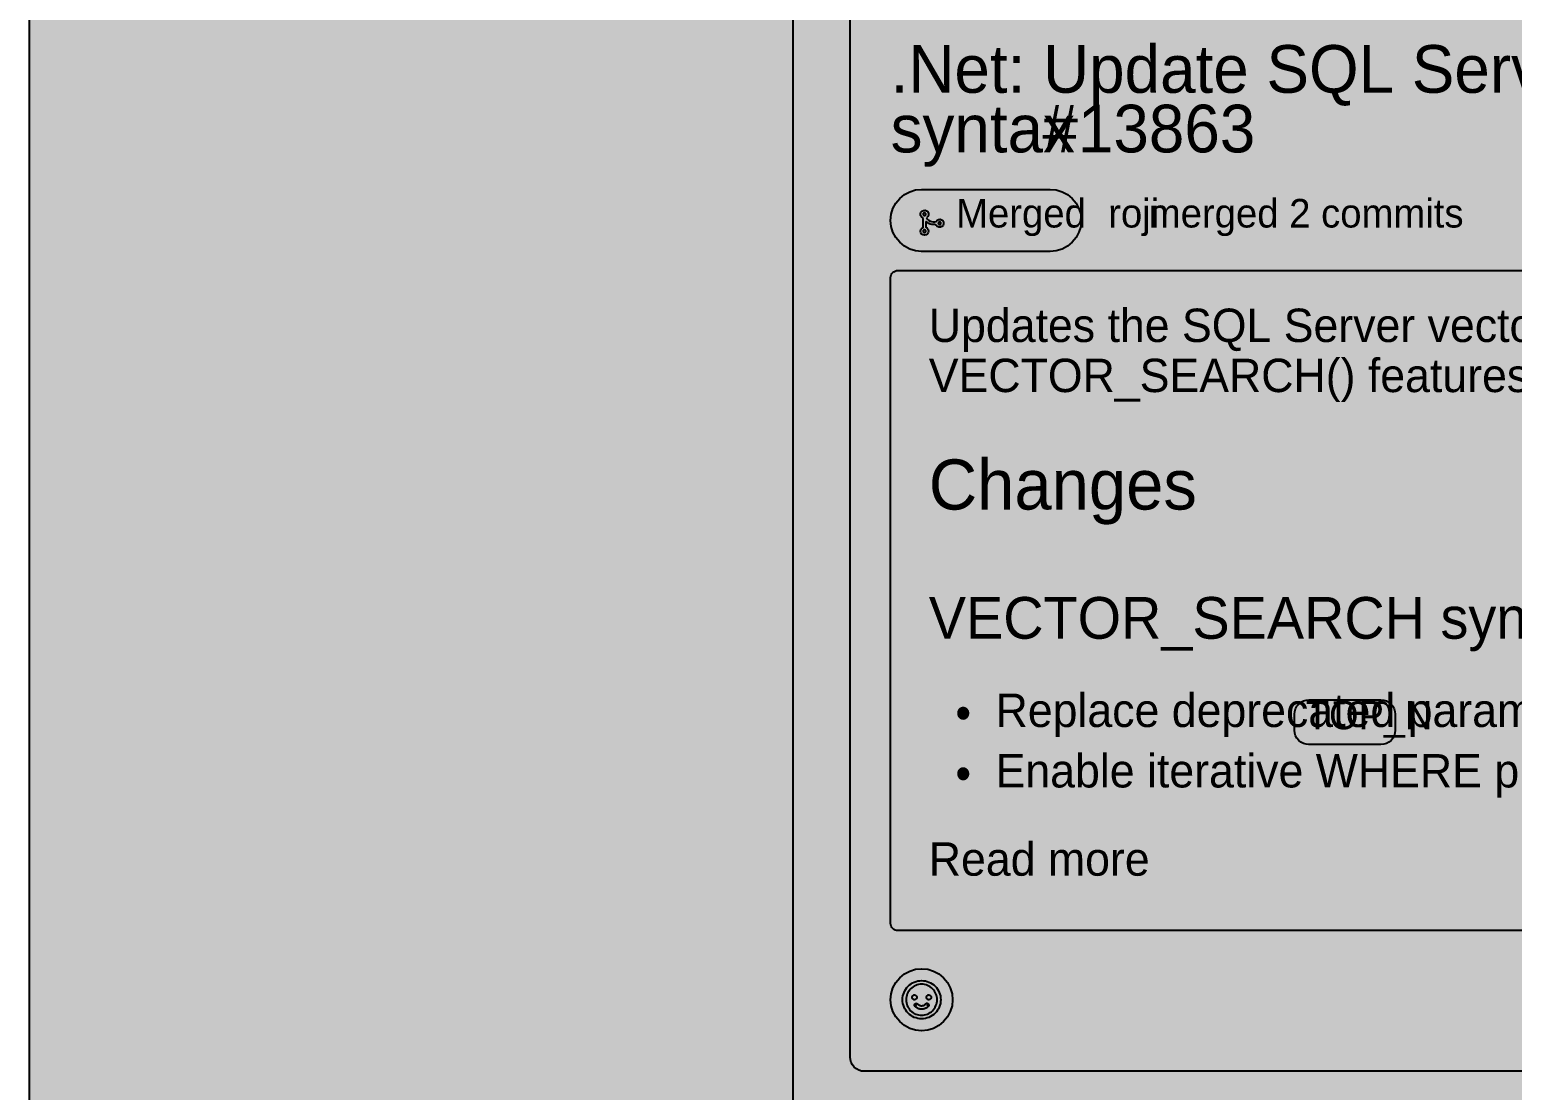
# Model space of a CAD drawing. Extents: x 0 to 2255, y 0 to 8703.
# Drawn here: x 0 to 622, y 7804 to 8249 of the extents above; entities that cross this region are included whole.
import ezdxf

# ---------------------------------------------------------------- set-up
doc = ezdxf.new("R2010")
doc.units = 0

msp = doc.modelspace()

# ---------------------------------------------------------------- hatches: boundary and pattern name
at = {"true_color": 0x0d1117}
for points in [[(0, 8703), (1280, 8703), (1280, 0.44), (0, 0.44)], [(0, 8639), (1280, 8639), (1280, 0.44), (0, 0.44)], [(0, 8639), (320, 8639), (320, 0.44), (0, 0.44)], [(350, 8319), (998.03, 8319), (998.03, 8319), (999.2, 8318.88), (1000.33, 8318.54), (1001.36, 8317.99), (1002.27, 8317.24), (1003.02, 8316.33), (1003.57, 8315.3), (1003.92, 8314.17), (1004.03, 8313), (1004.03, 7818.22), (1004.03, 7818.22), (1003.92, 7817.05), (1003.57, 7815.92), (1003.02, 7814.89), (1002.27, 7813.98), (1001.36, 7813.23), (1000.33, 7812.68), (999.2, 7812.33), (998.03, 7812.22), (350, 7812.22), (350, 7812.22), (348.83, 7812.33), (347.7, 7812.68), (346.67, 7813.23), (345.76, 7813.98), (345.01, 7814.89), (344.46, 7815.92), (344.12, 7817.05), (344, 7818.22), (344, 8313), (344, 8313), (344.12, 8314.17), (344.46, 8315.3), (345.01, 8316.33), (345.76, 8317.24), (346.67, 8317.99), (347.7, 8318.54), (348.83, 8318.88), (350, 8319)]]:
    msp.add_hatch(color=256, dxfattribs=at).paths.add_polyline_path(points, flags=0)
at = {"true_color": 0x010409}
msp.add_hatch(color=256, dxfattribs=at).paths.add_polyline_path([(0, 8639), (1280, 8639), (1280, 0.44), (0, 0.44)], flags=0)
at = {"true_color": 0x8957e5}
msp.add_hatch(color=256, dxfattribs=at).paths.add_polyline_path([(374, 8182), (427.94, 8182), (427.94, 8182), (430.47, 8181.75), (432.91, 8181.01), (435.16, 8179.81), (437.13, 8178.19), (438.75, 8176.22), (439.95, 8173.97), (440.69, 8171.54), (440.94, 8169), (440.94, 8169), (440.94, 8169), (440.69, 8166.46), (439.95, 8164.03), (438.75, 8161.78), (437.13, 8159.81), (435.16, 8158.19), (432.91, 8156.99), (430.47, 8156.25), (427.94, 8156), (374, 8156), (374, 8156), (371.46, 8156.25), (369.03, 8156.99), (366.78, 8158.19), (364.81, 8159.81), (363.19, 8161.78), (361.99, 8164.03), (361.25, 8166.46), (361, 8169), (361, 8169), (361, 8169), (361.25, 8171.54), (361.99, 8173.97), (363.19, 8176.22), (364.81, 8178.19), (366.78, 8179.81), (369.03, 8181.01), (371.46, 8181.75), (374, 8182)], flags=0)
at = {"true_color": 0xffffff}
h = msp.add_hatch(color=256, dxfattribs=at)
h.paths.add_polyline_path([(376.09, 8170.13), (376.46, 8169.56), (376.94, 8169.08), (377.51, 8168.71), (378.15, 8168.47), (378.83, 8168.38), (379.51, 8168.38), (380.06, 8168.58), (380.48, 8169.11), (381.08, 8169.43), (381.76, 8169.49), (382.4, 8169.28), (382.91, 8168.83), (383.2, 8168.21), (383.23, 8167.53), (382.98, 8166.9), (382.51, 8166.41), (381.88, 8166.15), (381.2, 8166.16), (380.58, 8166.44), (380.12, 8166.93), (379.64, 8167.25), (378.95, 8167.25), (378.27, 8167.3), (377.61, 8167.46), (376.98, 8167.72), (376.4, 8168.08), (375.88, 8168.52), (375.75, 8168.16), (375.75, 8167.48), (375.75, 8166.79), (375.75, 8166.11), (376.27, 8165.73), (376.69, 8165.2), (376.87, 8164.54), (376.78, 8163.87), (376.43, 8163.29), (375.87, 8162.9), (375.21, 8162.75), (374.54, 8162.88), (373.98, 8163.26), (373.61, 8163.83), (373.5, 8164.5), (373.66, 8165.16), (374.07, 8165.7), (374.62, 8166.06), (374.62, 8166.75), (374.62, 8167.43), (374.62, 8168.11), (374.62, 8168.8), (374.62, 8169.48), (374.45, 8170.05), (373.91, 8170.46), (373.58, 8171.05), (373.51, 8171.73), (373.71, 8172.38), (374.15, 8172.89), (374.76, 8173.19), (375.44, 8173.23), (376.08, 8173), (376.57, 8172.53), (376.84, 8171.91), (376.84, 8171.23), (376.58, 8170.6), (376.09, 8170.13)], flags=0)
h.paths.add_polyline_path([(375.19, 8163.88), (375.24, 8163.88), (375.3, 8163.89), (375.35, 8163.9), (375.4, 8163.92), (375.45, 8163.94), (375.5, 8163.97), (375.54, 8164), (375.59, 8164.04), (375.62, 8164.08), (375.66, 8164.13), (375.68, 8164.17), (375.71, 8164.22), (375.73, 8164.27), (375.74, 8164.33), (375.75, 8164.38), (375.75, 8164.44), (375.75, 8164.49), (375.74, 8164.55), (375.73, 8164.6), (375.71, 8164.65), (375.68, 8164.7), (375.66, 8164.75), (375.62, 8164.79), (375.59, 8164.84), (375.54, 8164.87), (375.5, 8164.91), (375.45, 8164.93), (375.4, 8164.96), (375.35, 8164.98), (375.3, 8164.99), (375.24, 8165), (375.19, 8165), (375.13, 8165), (375.08, 8164.99), (375.02, 8164.98), (374.97, 8164.96), (374.92, 8164.93), (374.88, 8164.91), (374.83, 8164.87), (374.79, 8164.84), (374.75, 8164.79), (374.72, 8164.75), (374.69, 8164.7), (374.67, 8164.65), (374.65, 8164.6), (374.64, 8164.55), (374.63, 8164.49), (374.62, 8164.44), (374.63, 8164.38), (374.64, 8164.33), (374.65, 8164.27), (374.67, 8164.22), (374.69, 8164.17), (374.72, 8164.13), (374.75, 8164.08), (374.79, 8164.04), (374.83, 8164), (374.88, 8163.97), (374.92, 8163.94), (374.97, 8163.92), (375.02, 8163.9), (375.08, 8163.89), (375.13, 8163.88), (375.19, 8163.88)], flags=0)
h.paths.add_polyline_path([(381.56, 8167.25), (381.62, 8167.25), (381.67, 8167.26), (381.73, 8167.27), (381.78, 8167.29), (381.83, 8167.32), (381.87, 8167.34), (381.92, 8167.38), (381.96, 8167.41), (382, 8167.46), (382.03, 8167.5), (382.06, 8167.55), (382.08, 8167.6), (382.1, 8167.65), (382.11, 8167.7), (382.12, 8167.76), (382.12, 8167.81), (382.12, 8167.87), (382.11, 8167.92), (382.1, 8167.98), (382.08, 8168.03), (382.06, 8168.08), (382.03, 8168.12), (382, 8168.17), (381.96, 8168.21), (381.92, 8168.25), (381.87, 8168.28), (381.83, 8168.31), (381.78, 8168.33), (381.73, 8168.35), (381.67, 8168.36), (381.62, 8168.37), (381.56, 8168.38), (381.51, 8168.37), (381.45, 8168.36), (381.4, 8168.35), (381.35, 8168.33), (381.3, 8168.31), (381.25, 8168.28), (381.21, 8168.25), (381.16, 8168.21), (381.13, 8168.17), (381.09, 8168.12), (381.07, 8168.08), (381.04, 8168.03), (381.02, 8167.98), (381.01, 8167.92), (381, 8167.87), (381, 8167.81), (381, 8167.76), (381.01, 8167.7), (381.02, 8167.65), (381.04, 8167.6), (381.07, 8167.55), (381.09, 8167.5), (381.13, 8167.46), (381.16, 8167.41), (381.21, 8167.38), (381.25, 8167.34), (381.3, 8167.32), (381.35, 8167.29), (381.4, 8167.27), (381.45, 8167.26), (381.51, 8167.25), (381.56, 8167.25)], flags=0)
h.paths.add_polyline_path([(375.75, 8171.56), (375.75, 8171.62), (375.74, 8171.67), (375.73, 8171.73), (375.71, 8171.78), (375.68, 8171.83), (375.65, 8171.87), (375.62, 8171.92), (375.58, 8171.96), (375.54, 8172), (375.5, 8172.03), (375.45, 8172.06), (375.4, 8172.08), (375.35, 8172.1), (375.3, 8172.11), (375.24, 8172.12), (375.19, 8172.12), (375.13, 8172.12), (375.08, 8172.11), (375.02, 8172.1), (374.97, 8172.08), (374.92, 8172.06), (374.87, 8172.03), (374.83, 8171.99), (374.79, 8171.96), (374.75, 8171.92), (374.72, 8171.87), (374.69, 8171.82), (374.67, 8171.77), (374.65, 8171.72), (374.64, 8171.67), (374.63, 8171.61), (374.62, 8171.56), (374.63, 8171.5), (374.64, 8171.45), (374.65, 8171.4), (374.67, 8171.34), (374.69, 8171.29), (374.72, 8171.25), (374.75, 8171.2), (374.79, 8171.16), (374.83, 8171.12), (374.88, 8171.09), (374.92, 8171.06), (374.97, 8171.04), (375.03, 8171.02), (375.08, 8171.01), (375.13, 8171), (375.19, 8171), (375.24, 8171), (375.3, 8171.01), (375.35, 8171.02), (375.4, 8171.04), (375.45, 8171.07), (375.5, 8171.09), (375.55, 8171.13), (375.59, 8171.16), (375.62, 8171.21), (375.66, 8171.25), (375.68, 8171.3), (375.71, 8171.35), (375.73, 8171.4), (375.74, 8171.45), (375.75, 8171.51), (375.75, 8171.56)], flags=0)
at = {"true_color": 0x151b23}
for points in [[(364, 8148), (984.03, 8148), (984.03, 8148), (984.62, 8147.94), (985.18, 8147.77), (985.7, 8147.49), (986.15, 8147.12), (986.53, 8146.67), (986.8, 8146.15), (986.97, 8145.59), (987.03, 8145), (987.03, 7874.22), (987.03, 7874.22), (986.97, 7873.63), (986.8, 7873.07), (986.53, 7872.55), (986.15, 7872.1), (985.7, 7871.72), (985.18, 7871.45), (984.62, 7871.28), (984.03, 7871.22), (364, 7871.22), (364, 7871.22), (363.41, 7871.28), (362.85, 7871.45), (362.33, 7871.72), (361.88, 7872.1), (361.51, 7872.55), (361.23, 7873.07), (361.06, 7873.63), (361, 7874.22), (361, 8145), (361, 8145), (361.06, 8145.59), (361.23, 8146.15), (361.51, 8146.67), (361.88, 8147.12), (362.33, 8147.49), (362.85, 8147.77), (363.41, 8147.94), (364, 8148)], [(374, 7855.22), (374, 7855.22), (374, 7855.22), (376.54, 7854.97), (378.97, 7854.23), (381.22, 7853.03), (383.19, 7851.41), (384.81, 7849.44), (386.01, 7847.19), (386.75, 7844.75), (387, 7842.22), (387, 7842.22), (387, 7842.22), (386.75, 7839.68), (386.01, 7837.24), (384.81, 7835), (383.19, 7833.03), (381.22, 7831.41), (378.97, 7830.21), (376.54, 7829.47), (374, 7829.22), (374, 7829.22), (374, 7829.22), (371.46, 7829.47), (369.03, 7830.21), (366.78, 7831.41), (364.81, 7833.03), (363.19, 7835), (361.99, 7837.24), (361.25, 7839.68), (361, 7842.22), (361, 7842.22), (361, 7842.22), (361.25, 7844.75), (361.99, 7847.19), (363.19, 7849.44), (364.81, 7851.41), (366.78, 7853.03), (369.03, 7854.23), (371.46, 7854.97), (374, 7855.22)]]:
    msp.add_hatch(color=256, dxfattribs=at).paths.add_polyline_path(points, flags=0)
at = {"true_color": 0x656c76}
msp.add_hatch(color=256, dxfattribs=at).paths.add_polyline_path([(536.38, 7967.95), (566.59, 7967.95), (566.59, 7967.95), (567.76, 7967.84), (568.89, 7967.5), (569.93, 7966.94), (570.84, 7966.2), (571.58, 7965.29), (572.14, 7964.25), (572.48, 7963.12), (572.59, 7961.95), (572.59, 7955.2), (572.59, 7955.2), (572.48, 7954.03), (572.14, 7952.91), (571.58, 7951.87), (570.84, 7950.96), (569.93, 7950.21), (568.89, 7949.66), (567.76, 7949.32), (566.59, 7949.2), (536.38, 7949.2), (536.38, 7949.2), (535.2, 7949.32), (534.08, 7949.66), (533.04, 7950.21), (532.13, 7950.96), (531.39, 7951.87), (530.83, 7952.91), (530.49, 7954.03), (530.38, 7955.2), (530.38, 7961.95), (530.38, 7961.95), (530.49, 7963.12), (530.83, 7964.25), (531.39, 7965.29), (532.13, 7966.2), (533.04, 7966.94), (534.08, 7967.5), (535.2, 7967.84), (536.38, 7967.95)], flags=0)
at = {"true_color": 0x9198a1}
h = msp.add_hatch(color=256, dxfattribs=at)
h.paths.add_polyline_path([(374, 7850.22), (374.78, 7850.18), (375.56, 7850.07), (376.32, 7849.88), (377.06, 7849.61), (377.77, 7849.28), (378.44, 7848.87), (379.08, 7848.4), (379.66, 7847.88), (380.18, 7847.29), (380.65, 7846.66), (381.06, 7845.99), (381.39, 7845.28), (381.66, 7844.54), (381.85, 7843.78), (381.96, 7843), (382, 7842.22), (381.96, 7841.43), (381.85, 7840.66), (381.66, 7839.9), (381.39, 7839.16), (381.06, 7838.45), (380.65, 7837.77), (380.18, 7837.14), (379.66, 7836.56), (379.08, 7836.03), (378.44, 7835.57), (377.77, 7835.16), (377.06, 7834.83), (376.32, 7834.56), (375.56, 7834.37), (374.78, 7834.26), (374, 7834.22), (373.22, 7834.26), (372.44, 7834.37), (371.68, 7834.56), (370.94, 7834.83), (370.23, 7835.16), (369.56, 7835.57), (368.92, 7836.03), (368.34, 7836.56), (367.82, 7837.14), (367.35, 7837.77), (366.94, 7838.45), (366.61, 7839.16), (366.34, 7839.9), (366.15, 7840.66), (366.04, 7841.43), (366, 7842.22), (366.04, 7843), (366.15, 7843.78), (366.34, 7844.54), (366.61, 7845.28), (366.94, 7845.99), (367.35, 7846.66), (367.82, 7847.29), (368.34, 7847.88), (368.92, 7848.4), (369.56, 7848.87), (370.23, 7849.28), (370.94, 7849.61), (371.68, 7849.88), (372.44, 7850.07), (373.22, 7850.18), (374, 7850.22)], flags=0)
h.paths.add_polyline_path([(367.5, 7842.22), (367.53, 7841.58), (367.62, 7840.95), (367.78, 7840.33), (367.99, 7839.73), (368.27, 7839.15), (368.59, 7838.61), (368.98, 7838.1), (369.4, 7837.62), (369.88, 7837.19), (370.39, 7836.81), (370.94, 7836.49), (371.51, 7836.21), (372.11, 7836), (372.73, 7835.84), (373.36, 7835.75), (374, 7835.72), (374.64, 7835.75), (375.27, 7835.84), (375.89, 7836), (376.49, 7836.21), (377.06, 7836.49), (377.61, 7836.81), (378.12, 7837.19), (378.6, 7837.62), (379.02, 7838.1), (379.41, 7838.61), (379.73, 7839.15), (380.01, 7839.73), (380.22, 7840.33), (380.38, 7840.95), (380.47, 7841.58), (380.5, 7842.22), (380.47, 7842.86), (380.38, 7843.49), (380.22, 7844.11), (380.01, 7844.71), (379.73, 7845.28), (379.41, 7845.83), (379.02, 7846.34), (378.6, 7846.81), (378.12, 7847.24), (377.61, 7847.62), (377.06, 7847.95), (376.49, 7848.23), (375.89, 7848.44), (375.27, 7848.6), (374.64, 7848.69), (374, 7848.72), (373.36, 7848.69), (372.73, 7848.6), (372.11, 7848.44), (371.51, 7848.23), (370.94, 7847.95), (370.39, 7847.62), (369.88, 7847.24), (369.4, 7846.81), (368.98, 7846.34), (368.59, 7845.83), (368.27, 7845.28), (367.99, 7844.71), (367.78, 7844.11), (367.62, 7843.49), (367.53, 7842.86), (367.5, 7842.22)], flags=0)
h.paths.add_polyline_path([(371.32, 7840.58), (371.55, 7840.69), (371.81, 7840.72), (372.05, 7840.65), (372.27, 7840.51), (372.44, 7840.32), (372.63, 7840.15), (372.84, 7840.01), (373.08, 7839.89), (373.32, 7839.81), (373.57, 7839.75), (373.82, 7839.72), (374.08, 7839.72), (374.34, 7839.74), (374.59, 7839.79), (374.84, 7839.86), (375.07, 7839.96), (375.29, 7840.1), (375.49, 7840.25), (375.67, 7840.44), (375.86, 7840.61), (376.1, 7840.71), (376.35, 7840.72), (376.6, 7840.64), (376.8, 7840.48), (376.94, 7840.27), (377, 7840.02), (376.97, 7839.77), (376.86, 7839.54), (376.73, 7839.38), (376.56, 7839.19), (376.36, 7839.02), (376.16, 7838.87), (375.94, 7838.73), (375.71, 7838.61), (375.48, 7838.5), (375.24, 7838.41), (374.99, 7838.34), (374.74, 7838.28), (374.49, 7838.24), (374.23, 7838.22), (373.97, 7838.22), (373.72, 7838.23), (373.46, 7838.25), (373.21, 7838.3), (372.96, 7838.35), (372.71, 7838.43), (372.47, 7838.52), (372.24, 7838.63), (372.01, 7838.76), (371.8, 7838.9), (371.6, 7839.06), (371.41, 7839.23), (371.23, 7839.42), (371.22, 7839.6), (371.43, 7839.75), (371.64, 7839.89), (371.65, 7839.9), (371.43, 7839.75), (371.22, 7839.6), (371.06, 7839.67), (371, 7839.92), (371.03, 7840.17), (371.14, 7840.4), (371.32, 7840.58)], flags=0)
h.paths.add_polyline_path([(378, 7843.22), (378, 7843.12), (377.98, 7843.02), (377.96, 7842.93), (377.92, 7842.84), (377.88, 7842.75), (377.83, 7842.66), (377.77, 7842.58), (377.71, 7842.51), (377.63, 7842.45), (377.56, 7842.39), (377.47, 7842.34), (377.38, 7842.29), (377.29, 7842.26), (377.2, 7842.24), (377.1, 7842.22), (377, 7842.22), (376.9, 7842.22), (376.8, 7842.24), (376.71, 7842.26), (376.62, 7842.29), (376.53, 7842.34), (376.44, 7842.39), (376.37, 7842.45), (376.29, 7842.51), (376.23, 7842.58), (376.17, 7842.66), (376.12, 7842.75), (376.08, 7842.84), (376.04, 7842.93), (376.02, 7843.02), (376, 7843.12), (376, 7843.22), (376, 7843.32), (376.02, 7843.41), (376.04, 7843.51), (376.08, 7843.6), (376.12, 7843.69), (376.17, 7843.77), (376.23, 7843.85), (376.29, 7843.93), (376.37, 7843.99), (376.44, 7844.05), (376.53, 7844.1), (376.62, 7844.14), (376.71, 7844.18), (376.8, 7844.2), (376.9, 7844.21), (377, 7844.22), (377.1, 7844.21), (377.2, 7844.2), (377.29, 7844.18), (377.38, 7844.14), (377.47, 7844.1), (377.56, 7844.05), (377.63, 7843.99), (377.71, 7843.93), (377.77, 7843.85), (377.83, 7843.77), (377.88, 7843.69), (377.92, 7843.6), (377.96, 7843.51), (377.98, 7843.41), (378, 7843.32), (378, 7843.22)], flags=0)
h.paths.add_polyline_path([(371, 7842.22), (370.9, 7842.22), (370.8, 7842.24), (370.71, 7842.26), (370.62, 7842.29), (370.53, 7842.34), (370.44, 7842.39), (370.37, 7842.45), (370.29, 7842.51), (370.23, 7842.58), (370.17, 7842.66), (370.12, 7842.75), (370.08, 7842.84), (370.04, 7842.93), (370.02, 7843.02), (370, 7843.12), (370, 7843.22), (370, 7843.32), (370.02, 7843.41), (370.04, 7843.51), (370.08, 7843.6), (370.12, 7843.69), (370.17, 7843.77), (370.23, 7843.85), (370.29, 7843.93), (370.37, 7843.99), (370.44, 7844.05), (370.53, 7844.1), (370.62, 7844.14), (370.71, 7844.18), (370.8, 7844.2), (370.9, 7844.21), (371, 7844.22), (371.1, 7844.21), (371.2, 7844.2), (371.29, 7844.18), (371.38, 7844.14), (371.47, 7844.1), (371.56, 7844.05), (371.63, 7843.99), (371.71, 7843.93), (371.77, 7843.85), (371.83, 7843.77), (371.88, 7843.69), (371.92, 7843.6), (371.96, 7843.51), (371.98, 7843.41), (372, 7843.32), (372, 7843.22), (372, 7843.12), (371.98, 7843.02), (371.96, 7842.93), (371.92, 7842.84), (371.88, 7842.75), (371.83, 7842.66), (371.77, 7842.58), (371.71, 7842.51), (371.63, 7842.45), (371.56, 7842.39), (371.47, 7842.34), (371.38, 7842.29), (371.29, 7842.26), (371.2, 7842.24), (371.1, 7842.22), (371, 7842.22)], flags=0)
h.paths.add_polyline_path([(376.25, 7839.97), (376.27, 7839.96), (376.29, 7839.94), (376.31, 7839.93), (376.32, 7839.92), (376.34, 7839.9), (376.36, 7839.89), (376.38, 7839.88), (376.4, 7839.86), (376.42, 7839.85), (376.44, 7839.84), (376.45, 7839.83), (376.47, 7839.81), (376.49, 7839.8), (376.51, 7839.79), (376.53, 7839.77), (376.55, 7839.76), (376.56, 7839.75), (376.58, 7839.73), (376.6, 7839.72), (376.62, 7839.71), (376.64, 7839.7), (376.66, 7839.68), (376.68, 7839.67), (376.69, 7839.66), (376.71, 7839.64), (376.73, 7839.63), (376.75, 7839.62), (376.77, 7839.6), (376.79, 7839.59), (376.81, 7839.58), (376.82, 7839.57), (376.84, 7839.55), (376.82, 7839.57), (376.81, 7839.58), (376.79, 7839.59), (376.77, 7839.6), (376.75, 7839.62), (376.73, 7839.63), (376.71, 7839.64), (376.69, 7839.66), (376.68, 7839.67), (376.66, 7839.68), (376.64, 7839.7), (376.62, 7839.71), (376.6, 7839.72), (376.58, 7839.74), (376.56, 7839.75), (376.55, 7839.76), (376.53, 7839.77), (376.51, 7839.79), (376.49, 7839.8), (376.47, 7839.81), (376.45, 7839.83), (376.44, 7839.84), (376.42, 7839.85), (376.4, 7839.87), (376.38, 7839.88), (376.36, 7839.89), (376.34, 7839.9), (376.32, 7839.92), (376.31, 7839.93), (376.29, 7839.94), (376.27, 7839.96), (376.25, 7839.97)], flags=0)

# ---------------------------------------------------------------- linework, layer by layer
at = {"true_color": 0x0d1117}
for points in [[(0, 8703), (1280, 8703), (1280, 0.44), (0, 0.44)], [(0, 8639), (1280, 8639), (1280, 0.44), (0, 0.44)], [(0, 8639), (320, 8639), (320, 0.44), (0, 0.44)]]:
    msp.add_lwpolyline(points, close=True, dxfattribs=at)
at = {"true_color": 0x010409}
msp.add_lwpolyline([(0, 8639), (1280, 8639), (1280, 0.44), (0, 0.44)], close=True, dxfattribs=at)
at = {"true_color": 0x3d444d}
msp.add_lwpolyline([(998.03, 7812.22), (350, 7812.22), (350, 7812.22), (348.83, 7812.33), (347.7, 7812.68), (346.67, 7813.23), (345.76, 7813.98), (345.01, 7814.89), (344.46, 7815.92), (344.12, 7817.05), (344, 7818.22), (344, 8313), (344, 8313), (344.12, 8314.17), (344.46, 8315.3), (345.01, 8316.33), (345.76, 8317.24), (346.67, 8317.99), (347.7, 8318.54), (348.83, 8318.88), (350, 8319), (350, 8319), (998.03, 8319)], dxfattribs=at)
at = {"true_color": 0x8957e5}
msp.add_lwpolyline([(374, 8182), (427.94, 8182), (427.94, 8182), (430.47, 8181.75), (432.91, 8181.01), (435.16, 8179.81), (437.13, 8178.19), (438.75, 8176.22), (439.95, 8173.97), (440.69, 8171.54), (440.94, 8169), (440.94, 8169), (440.94, 8169), (440.69, 8166.46), (439.95, 8164.03), (438.75, 8161.78), (437.13, 8159.81), (435.16, 8158.19), (432.91, 8156.99), (430.47, 8156.25), (427.94, 8156), (374, 8156), (374, 8156), (371.46, 8156.25), (369.03, 8156.99), (366.78, 8158.19), (364.81, 8159.81), (363.19, 8161.78), (361.99, 8164.03), (361.25, 8166.46), (361, 8169), (361, 8169), (361, 8169), (361.25, 8171.54), (361.99, 8173.97), (363.19, 8176.22), (364.81, 8178.19), (366.78, 8179.81), (369.03, 8181.01), (371.46, 8181.75), (374, 8182)], close=True, dxfattribs=at)
at = {"true_color": 0xffffff}
for points in [[(376.09, 8170.13), (376.46, 8169.56), (376.94, 8169.08), (377.51, 8168.71), (378.15, 8168.47), (378.83, 8168.38), (379.51, 8168.38), (380.06, 8168.58), (380.48, 8169.11), (381.08, 8169.43), (381.76, 8169.49), (382.4, 8169.28), (382.91, 8168.83), (383.2, 8168.21), (383.23, 8167.53), (382.98, 8166.9), (382.51, 8166.41), (381.88, 8166.15), (381.2, 8166.16), (380.58, 8166.44), (380.12, 8166.93), (379.64, 8167.25), (378.95, 8167.25), (378.27, 8167.3), (377.61, 8167.46), (376.98, 8167.72), (376.4, 8168.08), (375.88, 8168.52), (375.75, 8168.16), (375.75, 8167.48), (375.75, 8166.79), (375.75, 8166.11), (376.27, 8165.73), (376.69, 8165.2), (376.87, 8164.54), (376.78, 8163.87), (376.43, 8163.29), (375.87, 8162.9), (375.21, 8162.75), (374.54, 8162.88), (373.98, 8163.26), (373.61, 8163.83), (373.5, 8164.5), (373.66, 8165.16), (374.07, 8165.7), (374.62, 8166.06), (374.62, 8166.75), (374.62, 8167.43), (374.62, 8168.11), (374.62, 8168.8), (374.62, 8169.48), (374.45, 8170.05), (373.91, 8170.46), (373.58, 8171.05), (373.51, 8171.73), (373.71, 8172.38), (374.15, 8172.89), (374.76, 8173.19), (375.44, 8173.23), (376.08, 8173), (376.57, 8172.53), (376.84, 8171.91), (376.84, 8171.23), (376.58, 8170.6), (376.09, 8170.13)], [(375.75, 8171.56), (375.75, 8171.62), (375.74, 8171.67), (375.73, 8171.73), (375.71, 8171.78), (375.68, 8171.83), (375.65, 8171.87), (375.62, 8171.92), (375.58, 8171.96), (375.54, 8172), (375.5, 8172.03), (375.45, 8172.06), (375.4, 8172.08), (375.35, 8172.1), (375.3, 8172.11), (375.24, 8172.12), (375.19, 8172.12), (375.13, 8172.12), (375.08, 8172.11), (375.02, 8172.1), (374.97, 8172.08), (374.92, 8172.06), (374.87, 8172.03), (374.83, 8171.99), (374.79, 8171.96), (374.75, 8171.92), (374.72, 8171.87), (374.69, 8171.82), (374.67, 8171.77), (374.65, 8171.72), (374.64, 8171.67), (374.63, 8171.61), (374.62, 8171.56), (374.63, 8171.5), (374.64, 8171.45), (374.65, 8171.4), (374.67, 8171.34), (374.69, 8171.29), (374.72, 8171.25), (374.75, 8171.2), (374.79, 8171.16), (374.83, 8171.12), (374.88, 8171.09), (374.92, 8171.06), (374.97, 8171.04), (375.03, 8171.02), (375.08, 8171.01), (375.13, 8171), (375.19, 8171), (375.24, 8171), (375.3, 8171.01), (375.35, 8171.02), (375.4, 8171.04), (375.45, 8171.07), (375.5, 8171.09), (375.55, 8171.13), (375.59, 8171.16), (375.62, 8171.21), (375.66, 8171.25), (375.68, 8171.3), (375.71, 8171.35), (375.73, 8171.4), (375.74, 8171.45), (375.75, 8171.51), (375.75, 8171.56)], [(375.19, 8163.88), (375.24, 8163.88), (375.3, 8163.89), (375.35, 8163.9), (375.4, 8163.92), (375.45, 8163.94), (375.5, 8163.97), (375.54, 8164), (375.59, 8164.04), (375.62, 8164.08), (375.66, 8164.13), (375.68, 8164.17), (375.71, 8164.22), (375.73, 8164.27), (375.74, 8164.33), (375.75, 8164.38), (375.75, 8164.44), (375.75, 8164.49), (375.74, 8164.55), (375.73, 8164.6), (375.71, 8164.65), (375.68, 8164.7), (375.66, 8164.75), (375.62, 8164.79), (375.59, 8164.84), (375.54, 8164.87), (375.5, 8164.91), (375.45, 8164.93), (375.4, 8164.96), (375.35, 8164.98), (375.3, 8164.99), (375.24, 8165), (375.19, 8165), (375.13, 8165), (375.08, 8164.99), (375.02, 8164.98), (374.97, 8164.96), (374.92, 8164.93), (374.88, 8164.91), (374.83, 8164.87), (374.79, 8164.84), (374.75, 8164.79), (374.72, 8164.75), (374.69, 8164.7), (374.67, 8164.65), (374.65, 8164.6), (374.64, 8164.55), (374.63, 8164.49), (374.62, 8164.44), (374.63, 8164.38), (374.64, 8164.33), (374.65, 8164.27), (374.67, 8164.22), (374.69, 8164.17), (374.72, 8164.13), (374.75, 8164.08), (374.79, 8164.04), (374.83, 8164), (374.88, 8163.97), (374.92, 8163.94), (374.97, 8163.92), (375.02, 8163.9), (375.08, 8163.89), (375.13, 8163.88), (375.19, 8163.88)], [(381.56, 8167.25), (381.62, 8167.25), (381.67, 8167.26), (381.73, 8167.27), (381.78, 8167.29), (381.83, 8167.32), (381.87, 8167.34), (381.92, 8167.38), (381.96, 8167.41), (382, 8167.46), (382.03, 8167.5), (382.06, 8167.55), (382.08, 8167.6), (382.1, 8167.65), (382.11, 8167.7), (382.12, 8167.76), (382.12, 8167.81), (382.12, 8167.87), (382.11, 8167.92), (382.1, 8167.98), (382.08, 8168.03), (382.06, 8168.08), (382.03, 8168.12), (382, 8168.17), (381.96, 8168.21), (381.92, 8168.25), (381.87, 8168.28), (381.83, 8168.31), (381.78, 8168.33), (381.73, 8168.35), (381.67, 8168.36), (381.62, 8168.37), (381.56, 8168.38), (381.51, 8168.37), (381.45, 8168.36), (381.4, 8168.35), (381.35, 8168.33), (381.3, 8168.31), (381.25, 8168.28), (381.21, 8168.25), (381.16, 8168.21), (381.13, 8168.17), (381.09, 8168.12), (381.07, 8168.08), (381.04, 8168.03), (381.02, 8167.98), (381.01, 8167.92), (381, 8167.87), (381, 8167.81), (381, 8167.76), (381.01, 8167.7), (381.02, 8167.65), (381.04, 8167.6), (381.07, 8167.55), (381.09, 8167.5), (381.13, 8167.46), (381.16, 8167.41), (381.21, 8167.38), (381.25, 8167.34), (381.3, 8167.32), (381.35, 8167.29), (381.4, 8167.27), (381.45, 8167.26), (381.51, 8167.25), (381.56, 8167.25)]]:
    msp.add_lwpolyline(points, close=True, dxfattribs=at)
at = {"true_color": 0x151b23}
msp.add_lwpolyline([(984.03, 7871.22), (364, 7871.22), (364, 7871.22), (363.41, 7871.28), (362.85, 7871.45), (362.33, 7871.72), (361.88, 7872.1), (361.51, 7872.55), (361.23, 7873.07), (361.06, 7873.63), (361, 7874.22), (361, 8145), (361, 8145), (361.06, 8145.59), (361.23, 8146.15), (361.51, 8146.67), (361.88, 8147.12), (362.33, 8147.49), (362.85, 8147.77), (363.41, 8147.94), (364, 8148), (364, 8148), (984.03, 8148)], dxfattribs=at)
at = {"true_color": 0x656c76}
msp.add_lwpolyline([(536.38, 7967.95), (566.59, 7967.95), (566.59, 7967.95), (567.76, 7967.84), (568.89, 7967.5), (569.93, 7966.94), (570.84, 7966.2), (571.58, 7965.29), (572.14, 7964.25), (572.48, 7963.12), (572.59, 7961.95), (572.59, 7955.2), (572.59, 7955.2), (572.48, 7954.03), (572.14, 7952.91), (571.58, 7951.87), (570.84, 7950.96), (569.93, 7950.21), (568.89, 7949.66), (567.76, 7949.32), (566.59, 7949.2), (536.38, 7949.2), (536.38, 7949.2), (535.2, 7949.32), (534.08, 7949.66), (533.04, 7950.21), (532.13, 7950.96), (531.39, 7951.87), (530.83, 7952.91), (530.49, 7954.03), (530.38, 7955.2), (530.38, 7961.95), (530.38, 7961.95), (530.49, 7963.12), (530.83, 7964.25), (531.39, 7965.29), (532.13, 7966.2), (533.04, 7966.94), (534.08, 7967.5), (535.2, 7967.84), (536.38, 7967.95)], close=True, dxfattribs=at)
at = {"true_color": 0x3d444d}
msp.add_lwpolyline([(374, 7855.22), (374, 7855.22), (374, 7855.22), (376.54, 7854.97), (378.97, 7854.23), (381.22, 7853.03), (383.19, 7851.41), (384.81, 7849.44), (386.01, 7847.19), (386.75, 7844.75), (387, 7842.22), (387, 7842.22), (387, 7842.22), (386.75, 7839.68), (386.01, 7837.24), (384.81, 7835), (383.19, 7833.03), (381.22, 7831.41), (378.97, 7830.21), (376.54, 7829.47), (374, 7829.22), (374, 7829.22), (374, 7829.22), (371.46, 7829.47), (369.03, 7830.21), (366.78, 7831.41), (364.81, 7833.03), (363.19, 7835), (361.99, 7837.24), (361.25, 7839.68), (361, 7842.22), (361, 7842.22), (361, 7842.22), (361.25, 7844.75), (361.99, 7847.19), (363.19, 7849.44), (364.81, 7851.41), (366.78, 7853.03), (369.03, 7854.23), (371.46, 7854.97), (374, 7855.22)], close=True, dxfattribs=at)
at = {"true_color": 0x9198a1}
for points in [[(374, 7850.22), (374.78, 7850.18), (375.56, 7850.07), (376.32, 7849.88), (377.06, 7849.61), (377.77, 7849.28), (378.44, 7848.87), (379.08, 7848.4), (379.66, 7847.88), (380.18, 7847.29), (380.65, 7846.66), (381.06, 7845.99), (381.39, 7845.28), (381.66, 7844.54), (381.85, 7843.78), (381.96, 7843), (382, 7842.22), (381.96, 7841.43), (381.85, 7840.66), (381.66, 7839.9), (381.39, 7839.16), (381.06, 7838.45), (380.65, 7837.77), (380.18, 7837.14), (379.66, 7836.56), (379.08, 7836.03), (378.44, 7835.57), (377.77, 7835.16), (377.06, 7834.83), (376.32, 7834.56), (375.56, 7834.37), (374.78, 7834.26), (374, 7834.22), (373.22, 7834.26), (372.44, 7834.37), (371.68, 7834.56), (370.94, 7834.83), (370.23, 7835.16), (369.56, 7835.57), (368.92, 7836.03), (368.34, 7836.56), (367.82, 7837.14), (367.35, 7837.77), (366.94, 7838.45), (366.61, 7839.16), (366.34, 7839.9), (366.15, 7840.66), (366.04, 7841.43), (366, 7842.22), (366.04, 7843), (366.15, 7843.78), (366.34, 7844.54), (366.61, 7845.28), (366.94, 7845.99), (367.35, 7846.66), (367.82, 7847.29), (368.34, 7847.88), (368.92, 7848.4), (369.56, 7848.87), (370.23, 7849.28), (370.94, 7849.61), (371.68, 7849.88), (372.44, 7850.07), (373.22, 7850.18), (374, 7850.22)], [(367.5, 7842.22), (367.53, 7841.58), (367.62, 7840.95), (367.78, 7840.33), (367.99, 7839.73), (368.27, 7839.15), (368.59, 7838.61), (368.98, 7838.1), (369.4, 7837.62), (369.88, 7837.19), (370.39, 7836.81), (370.94, 7836.49), (371.51, 7836.21), (372.11, 7836), (372.73, 7835.84), (373.36, 7835.75), (374, 7835.72), (374.64, 7835.75), (375.27, 7835.84), (375.89, 7836), (376.49, 7836.21), (377.06, 7836.49), (377.61, 7836.81), (378.12, 7837.19), (378.6, 7837.62), (379.02, 7838.1), (379.41, 7838.61), (379.73, 7839.15), (380.01, 7839.73), (380.22, 7840.33), (380.38, 7840.95), (380.47, 7841.58), (380.5, 7842.22), (380.47, 7842.86), (380.38, 7843.49), (380.22, 7844.11), (380.01, 7844.71), (379.73, 7845.28), (379.41, 7845.83), (379.02, 7846.34), (378.6, 7846.81), (378.12, 7847.24), (377.61, 7847.62), (377.06, 7847.95), (376.49, 7848.23), (375.89, 7848.44), (375.27, 7848.6), (374.64, 7848.69), (374, 7848.72), (373.36, 7848.69), (372.73, 7848.6), (372.11, 7848.44), (371.51, 7848.23), (370.94, 7847.95), (370.39, 7847.62), (369.88, 7847.24), (369.4, 7846.81), (368.98, 7846.34), (368.59, 7845.83), (368.27, 7845.28), (367.99, 7844.71), (367.78, 7844.11), (367.62, 7843.49), (367.53, 7842.86), (367.5, 7842.22)], [(371, 7842.22), (370.9, 7842.22), (370.8, 7842.24), (370.71, 7842.26), (370.62, 7842.29), (370.53, 7842.34), (370.44, 7842.39), (370.37, 7842.45), (370.29, 7842.51), (370.23, 7842.58), (370.17, 7842.66), (370.12, 7842.75), (370.08, 7842.84), (370.04, 7842.93), (370.02, 7843.02), (370, 7843.12), (370, 7843.22), (370, 7843.32), (370.02, 7843.41), (370.04, 7843.51), (370.08, 7843.6), (370.12, 7843.69), (370.17, 7843.77), (370.23, 7843.85), (370.29, 7843.93), (370.37, 7843.99), (370.44, 7844.05), (370.53, 7844.1), (370.62, 7844.14), (370.71, 7844.18), (370.8, 7844.2), (370.9, 7844.21), (371, 7844.22), (371.1, 7844.21), (371.2, 7844.2), (371.29, 7844.18), (371.38, 7844.14), (371.47, 7844.1), (371.56, 7844.05), (371.63, 7843.99), (371.71, 7843.93), (371.77, 7843.85), (371.83, 7843.77), (371.88, 7843.69), (371.92, 7843.6), (371.96, 7843.51), (371.98, 7843.41), (372, 7843.32), (372, 7843.22), (372, 7843.12), (371.98, 7843.02), (371.96, 7842.93), (371.92, 7842.84), (371.88, 7842.75), (371.83, 7842.66), (371.77, 7842.58), (371.71, 7842.51), (371.63, 7842.45), (371.56, 7842.39), (371.47, 7842.34), (371.38, 7842.29), (371.29, 7842.26), (371.2, 7842.24), (371.1, 7842.22), (371, 7842.22)], [(371.32, 7840.58), (371.55, 7840.69), (371.81, 7840.72), (372.05, 7840.65), (372.27, 7840.51), (372.44, 7840.32), (372.63, 7840.15), (372.84, 7840.01), (373.08, 7839.89), (373.32, 7839.81), (373.57, 7839.75), (373.82, 7839.72), (374.08, 7839.72), (374.34, 7839.74), (374.59, 7839.79), (374.84, 7839.86), (375.07, 7839.96), (375.29, 7840.1), (375.49, 7840.25), (375.67, 7840.44), (375.86, 7840.61), (376.1, 7840.71), (376.35, 7840.72), (376.6, 7840.64), (376.8, 7840.48), (376.94, 7840.27), (377, 7840.02), (376.97, 7839.77), (376.86, 7839.54), (376.73, 7839.38), (376.56, 7839.19), (376.36, 7839.02), (376.16, 7838.87), (375.94, 7838.73), (375.71, 7838.61), (375.48, 7838.5), (375.24, 7838.41), (374.99, 7838.34), (374.74, 7838.28), (374.49, 7838.24), (374.23, 7838.22), (373.97, 7838.22), (373.72, 7838.23), (373.46, 7838.25), (373.21, 7838.3), (372.96, 7838.35), (372.71, 7838.43), (372.47, 7838.52), (372.24, 7838.63), (372.01, 7838.76), (371.8, 7838.9), (371.6, 7839.06), (371.41, 7839.23), (371.23, 7839.42), (371.22, 7839.6), (371.43, 7839.75), (371.64, 7839.89), (371.65, 7839.9), (371.43, 7839.75), (371.22, 7839.6), (371.06, 7839.67), (371, 7839.92), (371.03, 7840.17), (371.14, 7840.4), (371.32, 7840.58)], [(378, 7843.22), (378, 7843.12), (377.98, 7843.02), (377.96, 7842.93), (377.92, 7842.84), (377.88, 7842.75), (377.83, 7842.66), (377.77, 7842.58), (377.71, 7842.51), (377.63, 7842.45), (377.56, 7842.39), (377.47, 7842.34), (377.38, 7842.29), (377.29, 7842.26), (377.2, 7842.24), (377.1, 7842.22), (377, 7842.22), (376.9, 7842.22), (376.8, 7842.24), (376.71, 7842.26), (376.62, 7842.29), (376.53, 7842.34), (376.44, 7842.39), (376.37, 7842.45), (376.29, 7842.51), (376.23, 7842.58), (376.17, 7842.66), (376.12, 7842.75), (376.08, 7842.84), (376.04, 7842.93), (376.02, 7843.02), (376, 7843.12), (376, 7843.22), (376, 7843.32), (376.02, 7843.41), (376.04, 7843.51), (376.08, 7843.6), (376.12, 7843.69), (376.17, 7843.77), (376.23, 7843.85), (376.29, 7843.93), (376.37, 7843.99), (376.44, 7844.05), (376.53, 7844.1), (376.62, 7844.14), (376.71, 7844.18), (376.8, 7844.2), (376.9, 7844.21), (377, 7844.22), (377.1, 7844.21), (377.2, 7844.2), (377.29, 7844.18), (377.38, 7844.14), (377.47, 7844.1), (377.56, 7844.05), (377.63, 7843.99), (377.71, 7843.93), (377.77, 7843.85), (377.83, 7843.77), (377.88, 7843.69), (377.92, 7843.6), (377.96, 7843.51), (377.98, 7843.41), (378, 7843.32), (378, 7843.22)], [(376.25, 7839.97), (376.27, 7839.96), (376.29, 7839.94), (376.31, 7839.93), (376.32, 7839.92), (376.34, 7839.9), (376.36, 7839.89), (376.38, 7839.88), (376.4, 7839.86), (376.42, 7839.85), (376.44, 7839.84), (376.45, 7839.83), (376.47, 7839.81), (376.49, 7839.8), (376.51, 7839.79), (376.53, 7839.77), (376.55, 7839.76), (376.56, 7839.75), (376.58, 7839.73), (376.6, 7839.72), (376.62, 7839.71), (376.64, 7839.7), (376.66, 7839.68), (376.68, 7839.67), (376.69, 7839.66), (376.71, 7839.64), (376.73, 7839.63), (376.75, 7839.62), (376.77, 7839.6), (376.79, 7839.59), (376.81, 7839.58), (376.82, 7839.57), (376.84, 7839.55), (376.82, 7839.57), (376.81, 7839.58), (376.79, 7839.59), (376.77, 7839.6), (376.75, 7839.62), (376.73, 7839.63), (376.71, 7839.64), (376.69, 7839.66), (376.68, 7839.67), (376.66, 7839.68), (376.64, 7839.7), (376.62, 7839.71), (376.6, 7839.72), (376.58, 7839.74), (376.56, 7839.75), (376.55, 7839.76), (376.53, 7839.77), (376.51, 7839.79), (376.49, 7839.8), (376.47, 7839.81), (376.45, 7839.83), (376.44, 7839.84), (376.42, 7839.85), (376.4, 7839.87), (376.38, 7839.88), (376.36, 7839.89), (376.34, 7839.9), (376.32, 7839.92), (376.31, 7839.93), (376.29, 7839.94), (376.27, 7839.96), (376.25, 7839.97)]]:
    msp.add_lwpolyline(points, close=True, dxfattribs=at)

# ---------------------------------------------------------------- texts
at = {"true_color": 0xf0f6fc}
for s, height, p in [('.Net: Update SQL Server vector search to latest VECTOR_SEARCH()', 20, (361, 8222.5)), ('syntax ', 20, (361, 8197.5)), ('Updates the SQL Server vector store connector to support the latest Azure SQL', 14, (377, 8118)), ('VECTOR_SEARCH() features, matching what was done in EF Core (', 14, (377, 8097)), ('Changes', 21, (377, 8047.75)), ('VECTOR_SEARCH syntax update', 17.5, (377, 7993.58)), ('Replace deprecated ', 14, (405, 7956.58)), (' parameter with ', 14, (572.59, 7956.58)), ('•', 14, (388.16, 7955.58)), ('TOP_N', 11.9, (535.12, 7955.6)), ('Enable iterative WHERE predicates are now applied during the vector search pro…', 14, (405, 7931.22)), ('•', 14, (388.16, 7930.22)), ('Read more', 14, (377, 7894.22))]:
    msp.add_text(s, height=height, dxfattribs=at).set_placement(p)
at = {"true_color": 0x9198a1}
for s, height, p in [('#13863', 20, (424.66, 8197.5)), ('roji', 12, (452.23, 8166)), ('merged 2 commits', 12, (469.25, 8166))]:
    msp.add_text(s, height=height, dxfattribs=at).set_placement(p)
at = {"true_color": 0xffffff}
msp.add_text(' Merged', height=12, dxfattribs=at).set_placement((384, 8166))

doc.saveas('drawing.dxf')
